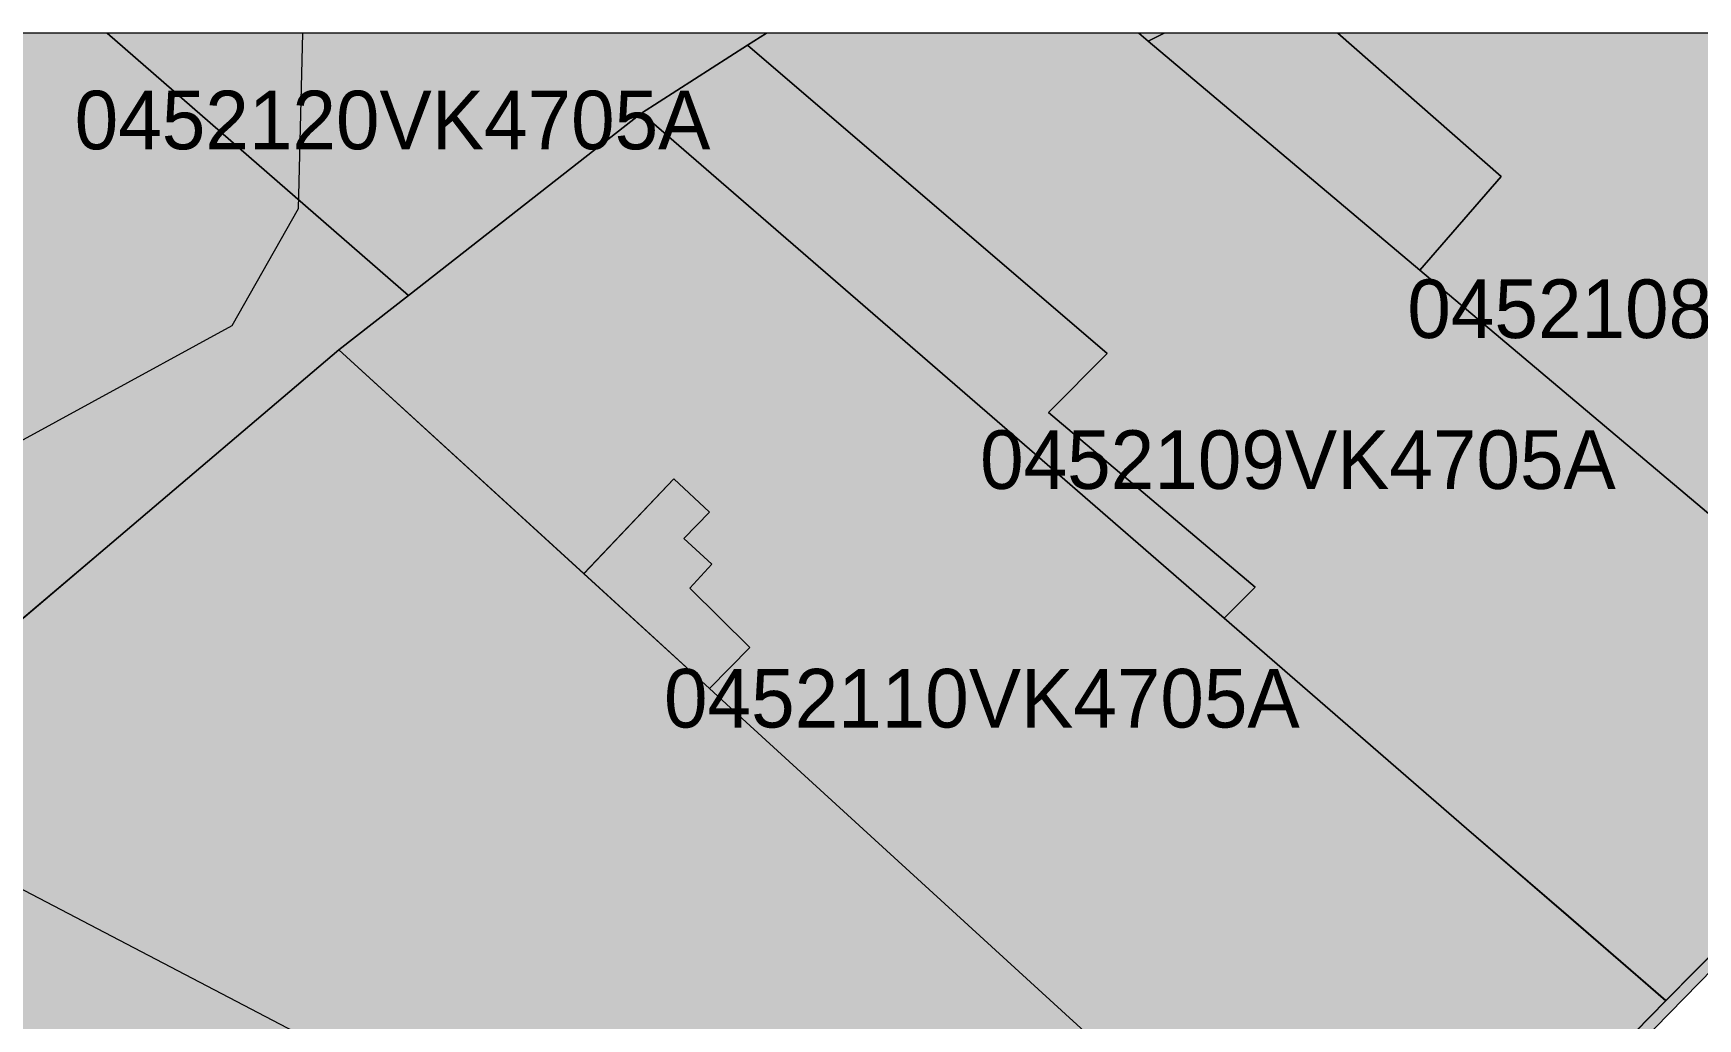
# Model space of a CAD drawing. Header units: metres. Extents: x -6 to 1255, y -2 to 532.
# Drawn here: x 601.87 to 630.3, y 512.82 to 529.64 of the extents above; entities that cross this region are included whole.
import ezdxf

# ---------------------------------------------------------------- set-up
doc = ezdxf.new("R2010")
doc.units = ezdxf.units.M
doc.header["$MEASUREMENT"] = 0
for name, color, linetype, lineweight, true_color in [('TPX_BUILDINGS', 7, 'CONTINUOUS', 0, 0x000000), ('TPX_BUILDINGS_HATCH', 7, 'CONTINUOUS', 0, 0xf0f0f0), ('TPX_BUILDINGS_SHADOWS_HATCH', 7, 'CONTINUOUS', 0, 0x000000), ('TPX_BUILDINGS_SHADOWS_OUTLINES', 7, 'CONTINUOUS', 0, 0x000000), ('TPX_CADASTRES', 7, 'CONTINUOUS', 0, 0x646464), ('TPX_CADASTRES_TEXT', 7, 'CONTINUOUS', 0, 0x000000), ('TPX_FRAME_PROJECT', 7, 'CONTINUOUS', 0, 0x000000), ('TPX_RELIEF_CONTOUR_LINES', 7, 'CONTINUOUS', 0, 0x969696)]:
    doc.layers.add(name, color=color, linetype=linetype, lineweight=lineweight, true_color=true_color)

msp = doc.modelspace()

# ---------------------------------------------------------------- hatches: boundary and pattern name
at = {"layer": 'TPX_BUILDINGS_HATCH'}
h = msp.add_hatch(color=256, dxfattribs=at)
h.paths.add_polyline_path([(597.031, 529.644), (581.256, 529.644), (581.674, 529.27), (583.424, 527.7), (586.774, 524.7), (588.654, 523.02), (597.104, 515.449), (597.374, 515.689), (599.494, 517.509), (600.174, 518.099), (600.024, 518.239), (603.104, 520.849), (607.094, 524.239), (608.284, 525.169), (603.137, 529.644), (597.823, 529.644), (601.114, 526.81), (599.504, 525.22), (595.924, 528.33), (596.204, 528.66), (596.784, 529.35), (597.031, 529.644)])
h.paths.add_polyline_path([(590.994, 522.64), (592.514, 524.56), (595.514, 522.05), (593.654, 520.25), (590.994, 522.64)], flags=16)
for points in [[(614.396, 529.644), (603.137, 529.644), (608.284, 525.169), (612.264, 528.279), (614.074, 529.439), (614.396, 529.644)], [(614.396, 529.644), (614.074, 529.439), (620.214, 524.179), (619.214, 523.169), (622.744, 520.189), (622.214, 519.659), (626.354, 516.069), (628.094, 514.569), (629.363, 513.468), (629.754, 513.129), (634.574, 517.999), (632.944, 519.369), (632.844, 519.459), (625.554, 525.599), (620.914, 529.509), (620.753, 529.644), (614.396, 529.644)], [(621.187, 529.644), (620.753, 529.644), (620.914, 529.509), (621.187, 529.644)], [(631.676, 529.644), (624.152, 529.644), (626.944, 527.199), (625.554, 525.599), (632.844, 519.459), (632.944, 519.369), (634.574, 517.999), (639.614, 522.879), (639.164, 523.259), (638.044, 524.219), (631.676, 529.644)], [(608.284, 525.169), (607.094, 524.239), (611.274, 520.419), (612.814, 522.039), (613.424, 521.469), (612.984, 521.019), (613.464, 520.579), (613.084, 520.169), (614.114, 519.159), (613.424, 518.459), (613.784, 518.129), (614.314, 517.639), (619.504, 512.899), (621.434, 511.139), (623.684, 509.079), (624.377, 508.442), (624.794, 508.059), (629.754, 513.129), (629.363, 513.468), (628.094, 514.569), (626.354, 516.069), (622.214, 519.659), (618.974, 522.469), (612.264, 528.279), (608.284, 525.169)], [(599.494, 517.509), (597.374, 515.689), (601.264, 510.699), (603.744, 507.509), (604.264, 507.169), (615.024, 500.209), (616.304, 499.379), (624.794, 508.059), (624.377, 508.442), (623.684, 509.079), (621.434, 511.139), (619.504, 512.899), (614.314, 517.639), (613.784, 518.129), (613.424, 518.459), (611.274, 520.419), (607.094, 524.239), (603.104, 520.849), (600.024, 518.239), (600.174, 518.099), (599.494, 517.509)]]:
    msp.add_hatch(color=256, dxfattribs=at).paths.add_polyline_path(points)
at = {"layer": 'TPX_BUILDINGS_SHADOWS_HATCH'}
for points in [[(621.187, 529.644), (620.914, 529.509), (625.554, 525.599), (626.944, 527.199), (624.152, 529.644), (621.187, 529.644)], [(614.074, 529.439), (612.264, 528.279), (618.974, 522.469), (622.214, 519.659), (622.744, 520.189), (619.214, 523.169), (620.214, 524.179), (614.074, 529.439)], [(624.794, 508.059), (616.304, 499.38), (628.82, 511.895), (637.31, 520.575), (639.502, 522.767), (639.567, 522.834), (634.574, 517.999), (629.755, 513.131), (624.794, 508.059)], [(612.814, 522.039), (611.274, 520.42), (613.424, 518.459), (614.114, 519.159), (613.084, 520.169), (613.464, 520.579), (612.984, 521.019), (613.424, 521.469), (612.814, 522.039)]]:
    msp.add_hatch(color=256, dxfattribs=at).paths.add_polyline_path(points)

# ---------------------------------------------------------------- linework, layer by layer
at = {"layer": 'TPX_BUILDINGS', "elevation": 0.042}
for points in [[(597.031, 529.644), (581.256, 529.644), (581.674, 529.27), (583.424, 527.7), (586.774, 524.7), (588.654, 523.02), (597.104, 515.449), (597.374, 515.689), (599.494, 517.509), (600.174, 518.099), (600.024, 518.239), (603.104, 520.849), (607.094, 524.239), (608.284, 525.169), (603.137, 529.644), (597.823, 529.644), (601.114, 526.81), (599.504, 525.22), (595.924, 528.33), (596.204, 528.66), (596.784, 529.35)], [(614.396, 529.644), (603.137, 529.644), (608.284, 525.169), (612.264, 528.279), (614.074, 529.439)], [(614.396, 529.644), (614.074, 529.439), (620.214, 524.179), (619.214, 523.169), (622.744, 520.189), (622.214, 519.659), (626.354, 516.069), (628.094, 514.569), (629.363, 513.468), (629.754, 513.129), (634.574, 517.999), (632.944, 519.369), (632.844, 519.459), (625.554, 525.599), (620.914, 529.509), (620.753, 529.644)], [(621.187, 529.644), (620.753, 529.644), (620.914, 529.509)], [(631.676, 529.644), (624.152, 529.644), (626.944, 527.199), (625.554, 525.599), (632.844, 519.459), (632.944, 519.369), (634.574, 517.999), (639.614, 522.879), (639.164, 523.259), (638.044, 524.219)], [(608.284, 525.169), (607.094, 524.239), (611.274, 520.419), (612.814, 522.039), (613.424, 521.469), (612.984, 521.019), (613.464, 520.579), (613.084, 520.169), (614.114, 519.159), (613.424, 518.459), (613.784, 518.129), (614.314, 517.639), (619.504, 512.899), (621.434, 511.139), (623.684, 509.079), (624.377, 508.442), (624.794, 508.059), (629.754, 513.129), (629.363, 513.468), (628.094, 514.569), (626.354, 516.069), (622.214, 519.659), (618.974, 522.469), (612.264, 528.279)], [(599.494, 517.509), (597.374, 515.689), (601.264, 510.699), (603.744, 507.509), (604.264, 507.169), (615.024, 500.209), (616.304, 499.379), (624.794, 508.059), (624.377, 508.442), (623.684, 509.079), (621.434, 511.139), (619.504, 512.899), (614.314, 517.639), (613.784, 518.129), (613.424, 518.459), (611.274, 520.419), (607.094, 524.239), (603.104, 520.849), (600.024, 518.239), (600.174, 518.099)]]:
    msp.add_lwpolyline(points, close=True, dxfattribs=at)
at = {"layer": 'TPX_BUILDINGS_SHADOWS_OUTLINES', "elevation": 0.039}
for points in [[(621.187, 529.644), (620.914, 529.509), (625.554, 525.599), (626.944, 527.199), (624.152, 529.644)], [(614.074, 529.439), (612.264, 528.279), (618.974, 522.469), (622.214, 519.659), (622.744, 520.189), (619.214, 523.169), (620.214, 524.179)], [(624.794, 508.059), (616.304, 499.38), (628.82, 511.895), (637.31, 520.575), (639.502, 522.767), (639.567, 522.834), (634.574, 517.999), (629.755, 513.131)], [(612.814, 522.039), (611.274, 520.42), (613.424, 518.459), (614.114, 519.159), (613.084, 520.169), (613.464, 520.579), (612.984, 521.019), (613.424, 521.469)]]:
    msp.add_lwpolyline(points, close=True, dxfattribs=at)
at = {"layer": 'TPX_CADASTRES', "elevation": 0.024}
for points in [[(603.137, 529.644), (581.256, 529.644), (581.674, 529.27), (583.424, 527.7), (586.774, 524.7), (588.654, 523.02), (597.104, 515.45), (597.374, 515.69), (599.494, 517.51), (600.174, 518.1), (600.024, 518.24), (603.104, 520.85), (607.094, 524.24), (608.284, 525.17)], [(614.396, 529.644), (603.137, 529.644), (608.284, 525.17), (612.264, 528.28), (614.074, 529.44)], [(614.074, 529.44), (612.264, 528.28), (618.974, 522.47), (622.214, 519.66), (626.354, 516.07), (628.094, 514.57), (629.754, 513.13), (634.574, 518), (632.944, 519.37), (632.844, 519.46), (625.554, 525.6), (620.914, 529.51), (620.753, 529.644), (614.396, 529.644)], [(631.677, 529.644), (620.753, 529.644), (620.914, 529.51), (625.554, 525.6), (632.844, 519.46), (632.944, 519.37), (634.574, 518), (639.614, 522.88), (639.164, 523.26), (638.044, 524.22)], [(608.284, 525.17), (607.094, 524.24), (611.274, 520.42), (613.424, 518.46), (613.784, 518.13), (614.314, 517.64), (619.504, 512.9), (621.434, 511.14), (623.684, 509.08), (624.794, 508.06), (629.754, 513.13), (628.094, 514.57), (626.354, 516.07), (622.214, 519.66), (618.974, 522.47), (612.264, 528.28)], [(599.494, 517.51), (597.374, 515.69), (601.264, 510.7), (603.744, 507.51), (604.264, 507.17), (615.024, 500.21), (616.304, 499.38), (624.794, 508.06), (623.684, 509.08), (621.434, 511.14), (619.504, 512.9), (614.314, 517.64), (613.784, 518.13), (613.424, 518.46), (611.274, 520.42), (607.094, 524.24), (603.104, 520.85), (600.024, 518.24), (600.174, 518.1)]]:
    msp.add_lwpolyline(points, close=True, dxfattribs=at)
at = {"layer": 'TPX_FRAME_PROJECT', "elevation": 0}
msp.add_lwpolyline([(0, 0), (1250.887, 0), (1250.887, 529.644), (0, 529.644)], close=True, dxfattribs=at)
at = {"layer": 'TPX_RELIEF_CONTOUR_LINES', "elevation": 0.045}
msp.add_lwpolyline([(606.473, 529.644), (606.397, 526.646), (605.262, 524.648), (600.466, 522.034), (599.254, 520.65), (598.977, 518.652), (599.592, 516.653), (600.466, 515.665), (606.461, 512.535), (612.455, 507.859), (616.452, 506.303), (620.448, 506.549), (624.445, 505.55), (626.233, 502.662), (628.441, 500.984), (634.436, 499.548), (636.434, 498.618), (640.43, 495.594), (644.427, 491.099), (646.425, 487.641), (652.991, 482.676), (659.247, 476.68)], dxfattribs=at)

# ---------------------------------------------------------------- texts
at = {"layer": 'TPX_CADASTRES_TEXT'}
for s, p in [('0452120VK4705A', (602.581, 527.664, 0.024)), ('0452108VK4705A', (625.341, 524.442, 0.024)), ('0452109VK4705A', (618.044, 521.866, 0.024)), ('0452110VK4705A', (612.646, 517.793, 0.024))]:
    msp.add_text(s, height=1, dxfattribs=at).set_placement(p)

doc.saveas('drawing.dxf')
